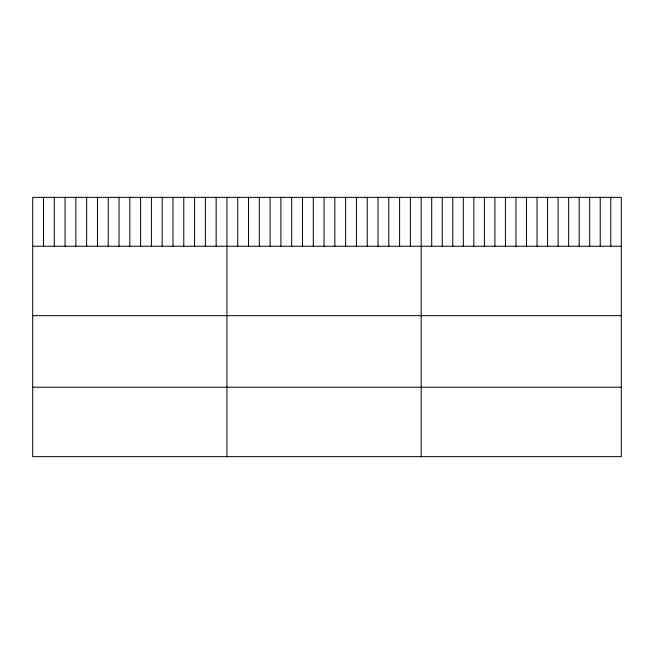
<?xml version="1.0" encoding="UTF-8"?>
<svg xmlns="http://www.w3.org/2000/svg" width="654" height="654" viewBox="0 0 654 654"><rect width="100%" height="100%" fill="white"/><g stroke="black" fill="none" stroke-linecap="round" stroke-linejoin="round"><path stroke-width="0.98" d="M621.3 246.231L621.3 456.647L32.7 456.647L32.7 197.353L621.3 197.353L621.3 246.231L32.7 246.231M32.7 315.669L621.3 315.669M32.7 387.209L621.3 387.209M610.771 197.353L610.771 246.231M600.233 197.353L600.233 246.231M589.704 197.353L589.704 246.231M579.166 197.353L579.166 246.231M568.637 197.353L568.637 246.231M558.099 197.353L558.099 246.231M547.57 197.353L547.57 246.231M537.04 197.353L537.04 246.231M526.503 197.353L526.503 246.231M515.973 197.353L515.973 246.231M505.436 197.353L505.436 246.231M494.906 197.353L494.906 246.231M484.377 197.353L484.377 246.231M473.839 197.353L473.839 246.231M463.31 197.353L463.31 246.231M452.772 197.353L452.772 246.231M442.243 197.353L442.243 246.231M431.705 197.353L431.705 246.231M421.176 197.353L421.176 456.647M410.385 197.353L410.385 246.231M399.594 197.353L399.594 246.231M388.803 197.353L388.803 246.231M378.012 197.353L378.012 246.231M367.221 197.353L367.221 246.231M356.43 197.353L356.43 246.231M345.639 197.353L345.639 246.231M334.848 197.353L334.848 246.231M324.057 197.353L324.057 246.231M313.266 197.353L313.266 246.231M302.475 197.353L302.475 246.231M291.684 197.353L291.684 246.231M280.893 197.353L280.893 246.231M270.102 197.353L270.102 246.231M259.311 197.353L259.311 246.231M248.52 197.353L248.52 246.231M237.729 197.353L237.729 246.231M226.938 197.353L226.938 456.647M216.147 197.353L216.147 246.231M205.356 197.353L205.356 246.231M194.565 197.353L194.565 246.231M183.774 197.353L183.774 246.231M172.983 197.353L172.983 246.231M162.192 197.353L162.192 246.231M151.401 197.353L151.401 246.231M140.61 197.353L140.61 246.231M129.819 197.353L129.819 246.231M119.028 197.353L119.028 246.231M108.237 197.353L108.237 246.231M97.446 197.353L97.446 246.231M86.655 197.353L86.655 246.231M75.864 197.353L75.864 246.231M65.073 197.353L65.073 246.231M54.282 197.353L54.282 246.231M43.491 197.353L43.491 246.231"/></g></svg>
